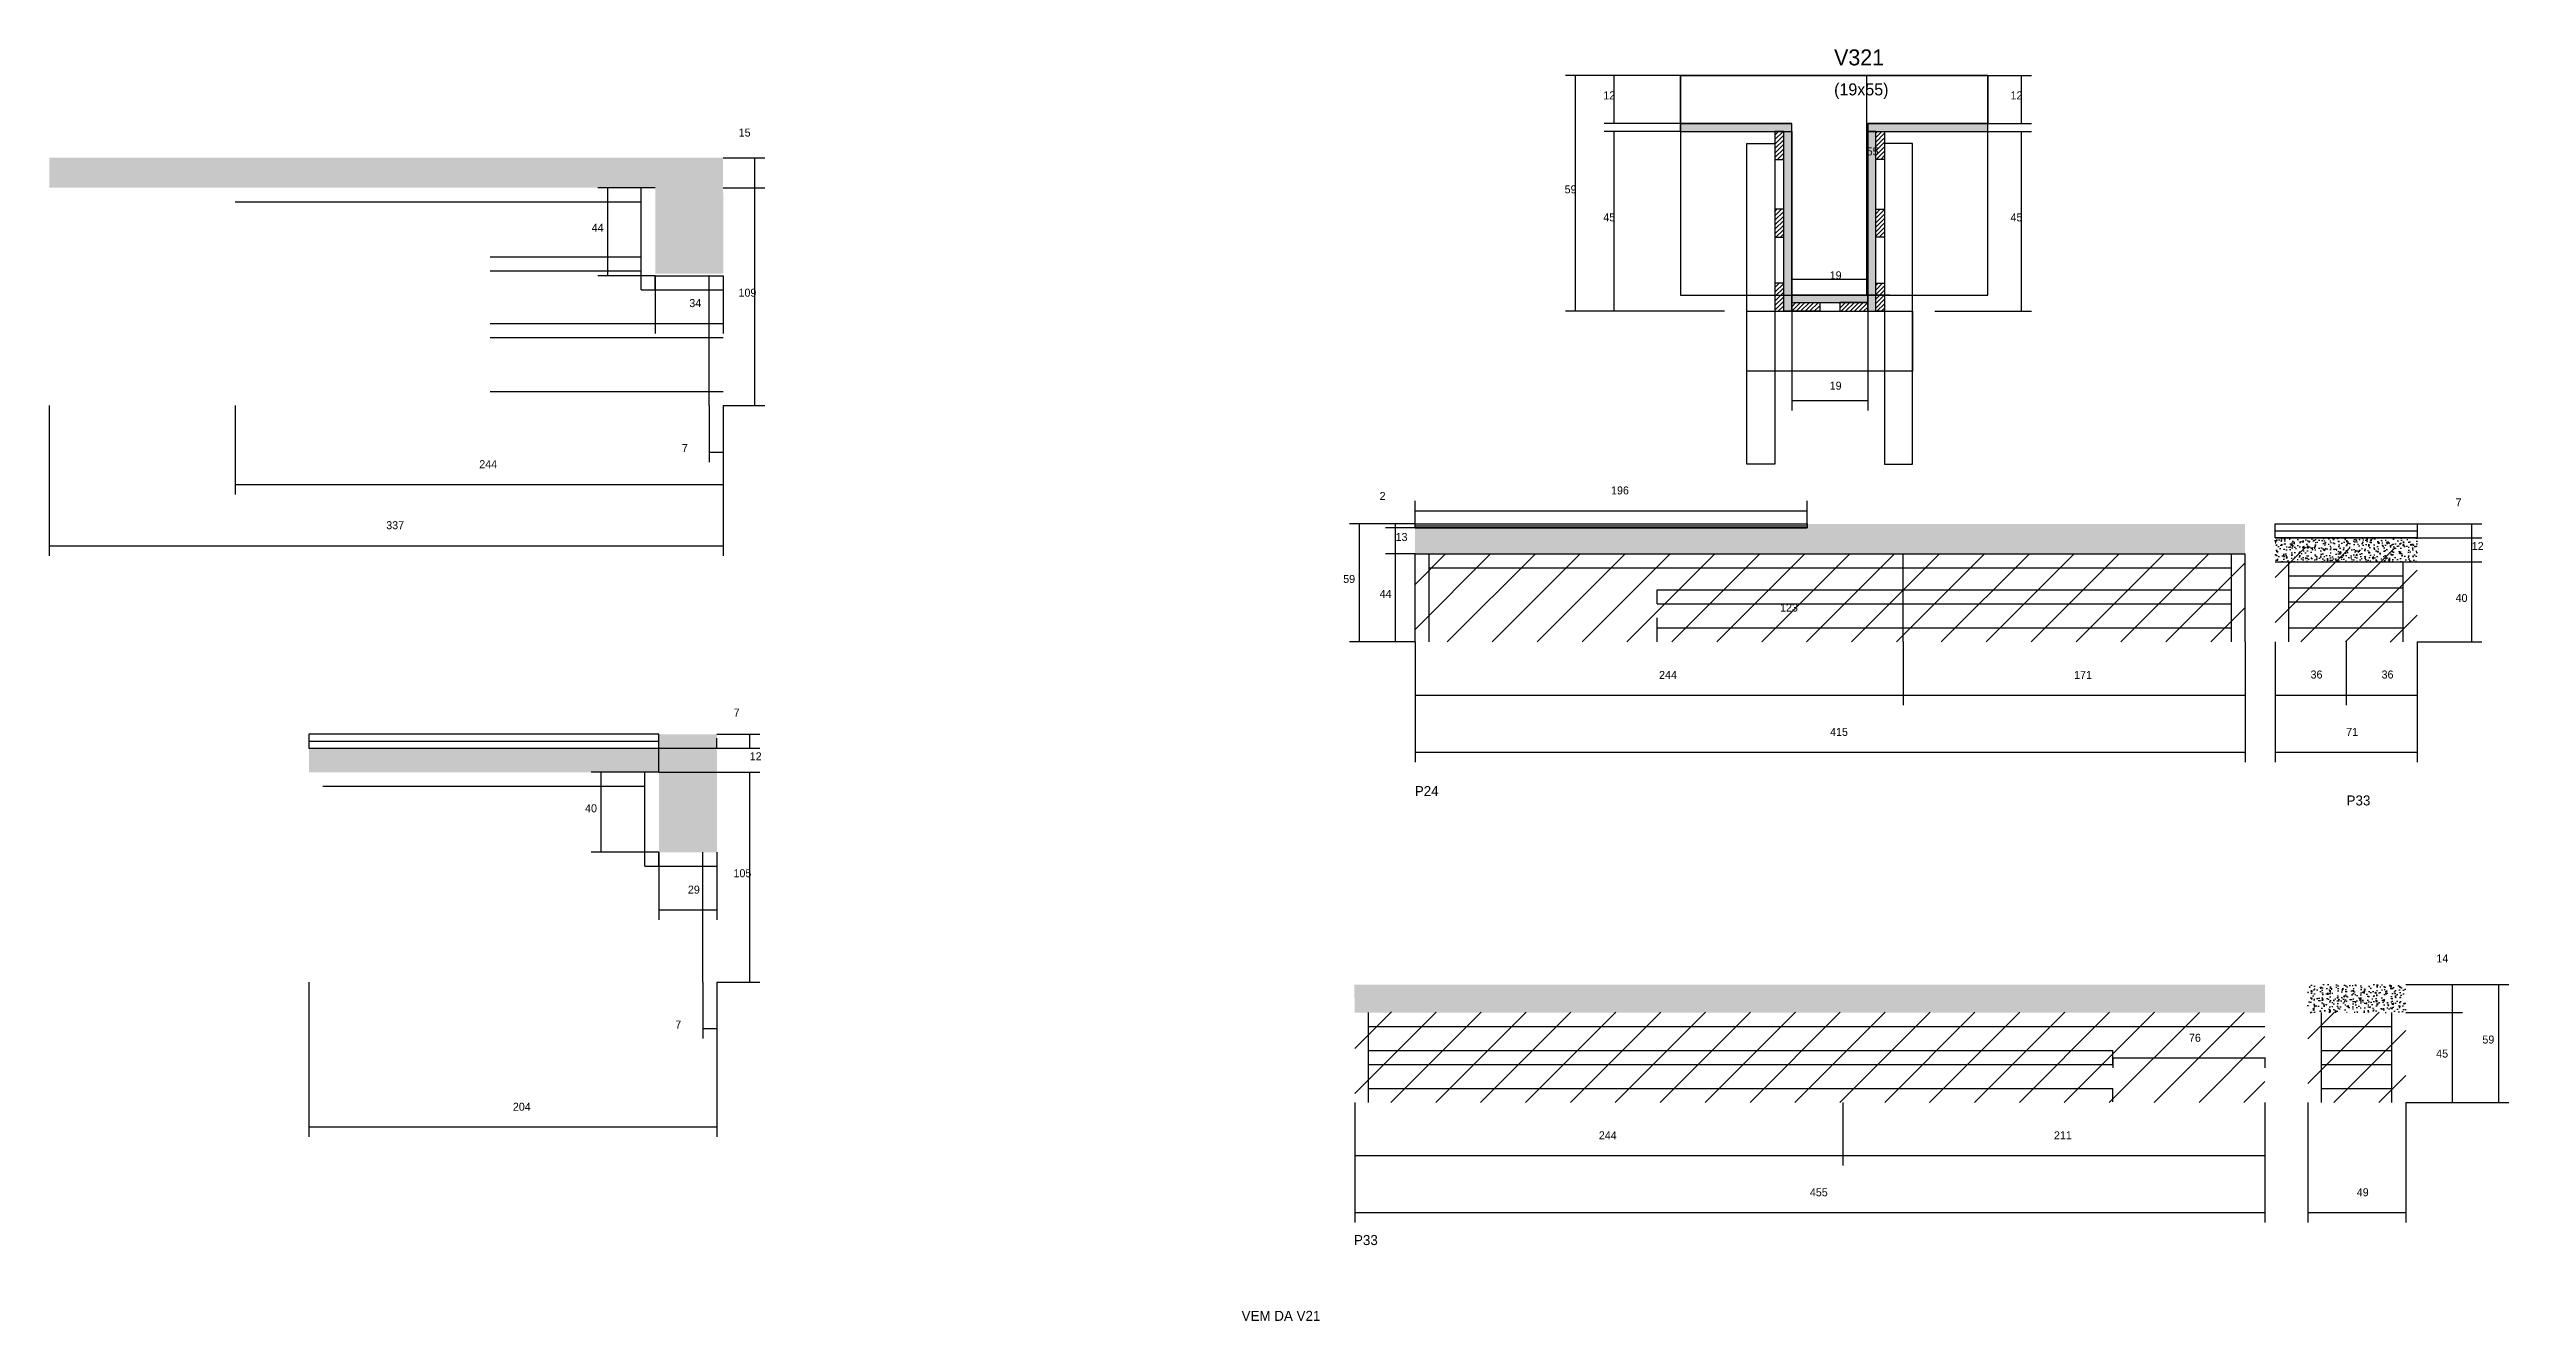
# Model space of a CAD drawing. Header units: metres. Extents: x 6146 to 7376, y 2215 to 3617.
# Drawn here: x 6146 to 7376, y 2980 to 3617 of the extents above; entities that cross this region are included whole.
import ezdxf

# ---------------------------------------------------------------- set-up
doc = ezdxf.new("R2010")
doc.units = ezdxf.units.M
for name, color, linetype in [('CONCRETO', 251, 'Continuous'), ('COTA', 241, 'Continuous'), ('Hachura', 253, 'Continuous'), ('Madeira', 126, 'Continuous'), ('NOMENCLATURA', 7, 'Continuous'), ('Painéis', 200, 'Continuous'), ('REAPROVEITAMENTO', 251, 'Continuous'), ('SARR_2.2x7', 40, 'Continuous'), ('SARR_3.5x7', 81, 'Continuous'), ('SARR_EDITAR', 141, 'Continuous'), ('Texto Seção', 7, 'Continuous')]:
    doc.layers.add(name, color=color, linetype=linetype)

msp = doc.modelspace()

# ---------------------------------------------------------------- hatches: boundary and pattern name
at = {"layer": 'COTA'}
h = msp.add_hatch(dxfattribs=at)
h.set_pattern_fill('AR-CONC', scale=0.03)
h.paths.add_polyline_path([(6145.9, 3547.3), (6448.9, 3547.3), (6448.9, 3547.3), (6448.9, 3504.3), (6448.9, 3504.3), (6482.9, 3504.3), (6482.9, 3504.3), (6482.8, 3562.3), (6482.8, 3562.3), (6145.9, 3562.3), (6145.9, 3562.3), (6145.9, 3547.3)])
h = msp.add_hatch(dxfattribs=at)
h.set_pattern_fill('AR-CONC', scale=0.03)
h.paths.add_polyline_path([(7024.7, 3377.1), (6828.7, 3377.1), (6828.7, 3377.1), (6828.7, 3364.1), (6828.7, 3364.1), (7243.7, 3364.1), (7243.7, 3364.1), (7243.7, 3379.1), (7243.7, 3379.1), (7024.7, 3379.1), (7024.7, 3379.1), (7024.7, 3377.1)])
h = msp.add_hatch(dxfattribs=at)
h.set_pattern_fill('AR-CONC', scale=0.03)
h.paths.add_polyline_path([(7329.7, 3360.1), (7329.7, 3372.1), (7329.7, 3372.1), (7258.7, 3372.1), (7258.7, 3372.1), (7258.7, 3360.1), (7258.7, 3360.1), (7329.7, 3360.1)])
h = msp.add_hatch(dxfattribs=at)
h.set_pattern_fill('AR-CONC', scale=0.03)
h.paths.add_polyline_path([(6450.7, 3214.9), (6450.7, 3254.9), (6450.7, 3254.9), (6275.7, 3254.9), (6275.7, 3254.9), (6275.7, 3266.9), (6275.7, 3266.9), (6450.7, 3266.9), (6450.7, 3266.9), (6450.7, 3273.9), (6450.7, 3273.9), (6479.7, 3273.9), (6479.7, 3273.9), (6479.7, 3214.9), (6479.7, 3214.9), (6450.7, 3214.9)])
h = msp.add_hatch(dxfattribs=at)
h.set_pattern_fill('AR-CONC', scale=0.03)
h.paths.add_polyline_path([(7253.6, 3134.7), (7253.6, 3148.7), (7253.6, 3148.7), (6798.3, 3148.7), (6798.3, 3148.7), (6798.6, 3134.7), (6798.6, 3134.7), (7253.6, 3134.7)])
h = msp.add_hatch(dxfattribs=at)
h.set_pattern_fill('AR-CONC', scale=0.03)
h.paths.add_polyline_path([(7324, 3134.7), (7324, 3148.7), (7324, 3148.7), (7275, 3148.7), (7275, 3148.7), (7275, 3134.7), (7275, 3134.7), (7324, 3134.7)])
at = {"layer": 'Hachura'}
h = msp.add_hatch(color=8, dxfattribs=at)
h.dxf.hatch_style = 1
h.paths.add_polyline_path([(7017, 3575.5), (7017, 3579.5), (7017, 3579.5), (6961.4, 3579.5), (6961.4, 3579.5), (6961.4, 3575.5), (6961.4, 3575.5), (7017, 3575.5)])
h = msp.add_hatch(color=8, dxfattribs=at)
h.dxf.hatch_style = 1
h.paths.add_polyline_path([(7115, 3575.5), (7115, 3579.5), (7115, 3579.5), (7055, 3579.5), (7055, 3579.5), (7055, 3575.5), (7055, 3575.5), (7115, 3575.5)])
h = msp.add_hatch(dxfattribs=at)
h.set_pattern_fill('ANSI31', scale=0.5)
h.paths.add_polyline_path([(7008.6, 3561.5), (7013, 3561.5), (7013, 3561.5), (7013, 3575.5), (7013, 3575.5), (7008.6, 3575.5), (7008.6, 3575.5), (7008.6, 3561.5)])
h = msp.add_hatch(color=8, dxfattribs=at)
h.dxf.hatch_style = 1
h.paths.add_polyline_path([(7013, 3575.5), (7017, 3575.5), (7017, 3575.5), (7017, 3485.5), (7017, 3485.5), (7013, 3485.5), (7013, 3485.5), (7013, 3575.5)])
h = msp.add_hatch(color=8, dxfattribs=at)
h.dxf.hatch_style = 1
h.paths.add_polyline_path([(7059, 3575.5), (7055, 3575.5), (7055, 3575.5), (7055, 3485.5), (7055, 3485.5), (7059, 3485.5), (7059, 3485.5), (7059, 3575.5)])
h = msp.add_hatch(dxfattribs=at)
h.set_pattern_fill('ANSI31', scale=0.5)
h.paths.add_polyline_path([(7063.4, 3561.5), (7059, 3561.5), (7059, 3561.5), (7059, 3575.5), (7059, 3575.5), (7063.4, 3575.5), (7063.4, 3575.5), (7063.4, 3561.5)])
h = msp.add_hatch(dxfattribs=at)
h.set_pattern_fill('ANSI31', scale=0.5)
h.paths.add_polyline_path([(7008.6, 3522.5), (7013, 3522.5), (7013, 3522.5), (7013, 3536.5), (7013, 3536.5), (7008.6, 3536.5), (7008.6, 3536.5), (7008.6, 3522.5)])
h = msp.add_hatch(dxfattribs=at)
h.set_pattern_fill('ANSI31', scale=0.5)
h.paths.add_polyline_path([(7063.4, 3522.5), (7059, 3522.5), (7059, 3522.5), (7059, 3536.5), (7059, 3536.5), (7063.4, 3536.5), (7063.4, 3536.5), (7063.4, 3522.5)])
h = msp.add_hatch(dxfattribs=at)
h.set_pattern_fill('ANSI31', scale=0.5)
h.paths.add_polyline_path([(7008.6, 3485.5), (7013, 3485.5), (7013, 3485.5), (7013, 3499.5), (7013, 3499.5), (7008.6, 3499.5), (7008.6, 3499.5), (7008.6, 3485.5)])
h = msp.add_hatch(color=8, dxfattribs=at)
h.dxf.hatch_style = 1
h.paths.add_polyline_path([(7055, 3489.9), (7055, 3493.5), (7055, 3493.5), (7017, 3493.5), (7017, 3493.5), (7017, 3489.9), (7017, 3489.9), (7055, 3489.9)])
h = msp.add_hatch(dxfattribs=at)
h.set_pattern_fill('ANSI31', scale=0.5)
h.paths.add_polyline_path([(7063.4, 3485.5), (7059, 3485.5), (7059, 3485.5), (7059, 3499.5), (7059, 3499.5), (7063.4, 3499.5), (7063.4, 3499.5), (7063.4, 3485.5)])
h = msp.add_hatch(dxfattribs=at)
h.set_pattern_fill('ANSI31', scale=0.5)
h.paths.add_polyline_path([(7017, 3485.5), (7017, 3489.9), (7017, 3489.9), (7031, 3489.9), (7031, 3489.9), (7031, 3485.5), (7031, 3485.5), (7017, 3485.5)])
h = msp.add_hatch(dxfattribs=at)
h.set_pattern_fill('ANSI31', scale=0.5)
h.paths.add_polyline_path([(7055, 3485.5), (7055, 3489.9), (7055, 3489.9), (7041, 3489.9), (7041, 3489.9), (7041, 3485.5), (7041, 3485.5), (7055, 3485.5)])
at = {"layer": 'REAPROVEITAMENTO'}
h = msp.add_hatch(dxfattribs=at)
h.set_pattern_fill('ANSI31', scale=5)
h.paths.add_polyline_path([(7243.7, 3320.1), (7243.7, 3364.1), (7243.7, 3364.1), (6828.7, 3364.1), (6828.7, 3364.1), (6828.7, 3320.1), (6828.7, 3320.1), (7243.7, 3320.1)])
h = msp.add_hatch(dxfattribs=at)
h.set_pattern_fill('ANSI31', scale=5)
h.paths.add_polyline_path([(7329.7, 3320), (7329.7, 3367.2), (7329.7, 3367.2), (7258.7, 3367.3), (7258.7, 3367.3), (7258.7, 3320.2), (7258.7, 3320.2), (7329.7, 3320)])
h = msp.add_hatch(dxfattribs=at)
h.set_pattern_fill('ANSI31', scale=5)
h.paths.add_polyline_path([(7253.6, 3089.7), (7253.6, 3134.8), (7253.6, 3134.8), (6798.6, 3135), (6798.6, 3135), (6798.6, 3089.8), (6798.6, 3089.8), (7253.6, 3089.7)])
h = msp.add_hatch(dxfattribs=at)
h.set_pattern_fill('ANSI31', scale=5)
h.paths.add_polyline_path([(7324, 3089.7), (7324, 3134.8), (7324, 3134.8), (7275, 3135), (7275, 3135), (7275, 3089.8), (7275, 3089.8), (7324, 3089.7)])

# ---------------------------------------------------------------- linework, layer by layer
at = {"layer": 'CONCRETO'}
for points in [[(6961.4, 3579.5), (6961.4, 3603.5), (7115, 3603.5), (7115, 3579.5), (7055, 3579.5), (7055, 3493.5), (7017, 3493.5), (7017, 3579.5)], [(6961.4, 3493.5), (7115, 3493.5), (7115, 3603.5), (6961.4, 3603.5)]]:
    msp.add_lwpolyline(points, close=True, dxfattribs=at)
at = {"layer": 'COTA'}
for p, q in [((6961.4, 3603.5), (6904, 3603.5)), ((6909, 3485.5), (6909, 3603.5)), ((6961.4, 3603.5), (6923.3, 3603.5)), ((6928.3, 3579.5), (6928.3, 3603.5)), ((7066, 3603.5), (7049.5, 3603.5)), ((7054.5, 3493.5), (7054.5, 3603.5)), ((7115, 3603.5), (7136.9, 3603.5)), ((7131.9, 3579.5), (7131.9, 3603.5)), ((6961.4, 3579.5), (6923.3, 3579.5)), ((7115, 3579.5), (7136.9, 3579.5)), ((6961.4, 3575.5), (6923.3, 3575.5)), ((6928.3, 3485.5), (6928.3, 3575.5)), ((7115, 3575.5), (7136.9, 3575.5)), ((7131.9, 3485.5), (7131.9, 3575.5)), ((6482.9, 3562.3), (6503.7, 3562.3)), ((6498.7, 3547.3), (6498.7, 3562.3)), ((6482.9, 3547.3), (6503.7, 3547.3)), ((6482.9, 3547.3), (6503.7, 3547.3)), ((6498.7, 3438.3), (6498.7, 3547.3)), ((7017, 3485.5), (7017, 3506.5)), ((7055, 3485.5), (7055, 3506.5)), ((7017, 3501.5), (7055, 3501.5)), ((7066, 3493.5), (7049.5, 3493.5)), ((6983.4, 3485.5), (6904, 3485.5)), ((6983.4, 3485.5), (6923.3, 3485.5)), ((7017, 3485.5), (7017, 3435.8)), ((7055, 3485.5), (7055, 3435.8)), ((7088.6, 3485.5), (7136.9, 3485.5)), ((6145.9, 3438.3), (6145.9, 3363.2)), ((6238.9, 3438.3), (6238.9, 3393.9)), ((6475.9, 3438.3), (6475.9, 3410.1)), ((6482.9, 3438.3), (6482.9, 3393.9)), ((6482.9, 3438.3), (6482.9, 3363.2)), ((6482.9, 3438.3), (6503.7, 3438.3)), ((6482.9, 3438.3), (6482.9, 3410.1)), ((7017, 3440.8), (7055, 3440.8)), ((6475.9, 3415.1), (6482.9, 3415.1)), ((6238.9, 3398.9), (6482.9, 3398.9)), ((6828.7, 3379.1), (6828.7, 3390.7)), ((6828.7, 3385.7), (7024.7, 3385.7)), ((7024.7, 3379.1), (7024.7, 3390.7)), ((6828.7, 3379.1), (6796, 3379.1)), ((6801, 3320.1), (6801, 3379.1)), ((6828.7, 3379.1), (6814, 3379.1)), ((6828.7, 3377.1), (6814, 3377.1)), ((6828.7, 3377.1), (6814, 3377.1)), ((6819, 3377.1), (6819, 3379.1)), ((6819, 3364.1), (6819, 3377.1)), ((7329.7, 3379.1), (7362, 3379.1)), ((7329.7, 3372.1), (7362, 3372.1)), ((7329.7, 3372.1), (7362, 3372.1)), ((7357, 3372.1), (7357, 3379.1)), ((7357, 3360.1), (7357, 3372.1)), ((6145.9, 3368.2), (6482.9, 3368.2)), ((6828.7, 3364.1), (6814, 3364.1)), ((6828.7, 3364.1), (6814, 3364.1)), ((6819, 3320.1), (6819, 3364.1)), ((7329.7, 3360.1), (7362, 3360.1)), ((7329.7, 3360.1), (7362, 3360.1)), ((7357, 3320.1), (7357, 3360.1)), ((6828.7, 3320.1), (6796, 3320.1)), ((6828.7, 3320.1), (6814, 3320.1)), ((6828.7, 3320.1), (6828.7, 3288.5)), ((6828.7, 3320.1), (6828.7, 3260)), ((6949.7, 3327.1), (6949.7, 3332.1)), ((6949.7, 3327.1), (7072.7, 3327.1)), ((7072.7, 3327.1), (7072.7, 3332.1)), ((7072.7, 3320.1), (7072.7, 3288.5)), ((7072.7, 3320.1), (7072.7, 3288.5)), ((7243.7, 3320.1), (7243.7, 3288.5)), ((7243.7, 3320.1), (7243.7, 3260)), ((7258.7, 3320.1), (7258.7, 3288.5)), ((7258.7, 3320.1), (7258.7, 3260)), ((7294.2, 3320.1), (7294.2, 3288.5)), ((7294.2, 3320.1), (7294.2, 3288.5)), ((7329.7, 3320.1), (7329.7, 3288.5)), ((7329.7, 3320.1), (7329.7, 3260)), ((7329.7, 3320.1), (7362, 3320.1)), ((6828.7, 3293.5), (7072.7, 3293.5)), ((7072.7, 3293.5), (7243.7, 3293.5)), ((7258.7, 3293.5), (7294.2, 3293.5)), ((7294.2, 3293.5), (7329.7, 3293.5)), ((6450.7, 3254.9), (6450.7, 3271.9)), ((6479.7, 3273.9), (6501.1, 3273.9)), ((6479.7, 3266.9), (6479.7, 3271.9)), ((6496.1, 3266.9), (6496.1, 3273.9)), ((6450.7, 3266.9), (6479.7, 3266.9)), ((6479.7, 3266.9), (6501.1, 3266.9)), ((6828.7, 3265), (7243.7, 3265)), ((7258.7, 3265), (7329.7, 3265)), ((6450.7, 3254.9), (6501.1, 3254.9)), ((6496.1, 3149.9), (6496.1, 3254.9)), ((6275.7, 3149.9), (6275.7, 3072.5)), ((6472.7, 3149.9), (6472.7, 3121.7)), ((6479.7, 3149.9), (6479.7, 3072.5)), ((6479.7, 3149.9), (6501.1, 3149.9)), ((6479.7, 3149.9), (6479.7, 3121.7)), ((7324, 3148.7), (7352.4, 3148.7)), ((7324, 3148.7), (7375.5, 3148.7)), ((7347.4, 3134.7), (7347.4, 3148.7)), ((7370.5, 3089.7), (7370.5, 3148.7)), ((6472.7, 3126.7), (6479.7, 3126.7)), ((7324, 3134.7), (7352.4, 3134.7)), ((7324, 3134.7), (7352.4, 3134.7)), ((7347.4, 3089.7), (7347.4, 3134.7)), ((7177.6, 3112.2), (7177.6, 3107)), ((7177.6, 3112), (7253.6, 3112)), ((7253.6, 3112.2), (7253.6, 3107)), ((6798.6, 3089.7), (6798.6, 3058.2)), ((6798.6, 3089.7), (6798.6, 3029.7)), ((7042.6, 3089.7), (7042.6, 3058.2)), ((7042.6, 3089.7), (7042.6, 3058.2)), ((7253.6, 3089.7), (7253.6, 3058.2)), ((7253.6, 3089.7), (7253.6, 3029.7)), ((7275, 3089.7), (7275, 3029.7)), ((7324, 3089.7), (7352.4, 3089.7)), ((7324, 3089.7), (7375.5, 3089.7)), ((7324, 3089.7), (7324, 3029.7)), ((6275.7, 3077.5), (6479.7, 3077.5)), ((6798.6, 3063.2), (7042.6, 3063.2)), ((7042.6, 3063.2), (7253.6, 3063.2)), ((6798.6, 3034.7), (7253.6, 3034.7)), ((7275, 3034.7), (7324, 3034.7))]:
    msp.add_line(p, q, dxfattribs=at)
at = {"layer": 'Madeira'}
for points in [[(7008.6, 3561.5), (7013, 3561.5), (7013, 3575.5), (7008.6, 3575.5)], [(7063.4, 3561.5), (7059, 3561.5), (7059, 3575.5), (7063.4, 3575.5)], [(7008.6, 3522.5), (7013, 3522.5), (7013, 3536.5), (7008.6, 3536.5)], [(7063.4, 3522.5), (7059, 3522.5), (7059, 3536.5), (7063.4, 3536.5)], [(7008.6, 3485.5), (7013, 3485.5), (7013, 3499.5), (7008.6, 3499.5)], [(7063.4, 3485.5), (7059, 3485.5), (7059, 3499.5), (7063.4, 3499.5)], [(7017, 3485.5), (7017, 3489.9), (7031, 3489.9), (7031, 3485.5)], [(7055, 3485.5), (7055, 3489.9), (7041, 3489.9), (7041, 3485.5)]]:
    msp.add_lwpolyline(points, close=True, dxfattribs=at)
at = {"layer": 'Painéis'}
for p, q in [((6961.4, 3579.5), (7017, 3579.5)), ((6961.4, 3575.5), (6961.4, 3579.5)), ((7017, 3575.5), (7017, 3579.5)), ((7055, 3579.5), (7115, 3579.5)), ((7055, 3575.5), (7055, 3579.5)), ((7115, 3575.5), (7115, 3579.5)), ((7017, 3485.5), (7017, 3575.5)), ((7055, 3485.5), (7055, 3575.5)), ((6448.9, 3547.3), (6420.1, 3547.3)), ((6425.1, 3503.3), (6425.1, 3547.3)), ((6448.9, 3503.3), (6420.1, 3503.3)), ((6448.9, 3503.3), (6482.9, 3503.3)), ((6448.9, 3503.3), (6448.9, 3474.4)), ((6482.9, 3503.3), (6482.9, 3474.4)), ((7017, 3493.5), (7055, 3493.5)), ((7017, 3489.9), (7017, 3493.5)), ((7055, 3489.9), (7055, 3493.5)), ((6448.9, 3479.4), (6482.9, 3479.4)), ((6828.7, 3379.1), (7024.7, 3379.1)), ((6828.7, 3377.1), (7024.7, 3377.1)), ((7258.7, 3379.1), (7329.7, 3379.1)), ((7258.7, 3372.1), (7329.7, 3372.1)), ((6828.7, 3364.1), (7243.7, 3364.1)), ((6828.7, 3320.1), (6828.7, 3364.1)), ((7072.7, 3320.1), (7072.7, 3364.1)), ((7243.7, 3320.1), (7243.7, 3364.1)), ((7258.7, 3360.1), (7329.7, 3360.1)), ((6450.7, 3254.9), (6416.9, 3254.9)), ((6421.9, 3214.9), (6421.9, 3254.9)), ((6450.7, 3214.9), (6416.9, 3214.9)), ((6450.7, 3214.9), (6450.7, 3181.1)), ((6479.7, 3214.9), (6479.7, 3181.1)), ((6450.7, 3186.1), (6479.7, 3186.1))]:
    msp.add_line(p, q, dxfattribs=at)
for points in [[(7017, 3575.5), (7017, 3579.5), (6961.4, 3579.5), (6961.4, 3575.5)], [(7115, 3575.5), (7115, 3579.5), (7055, 3579.5), (7055, 3575.5)], [(7013, 3575.5), (7017, 3575.5), (7017, 3485.5), (7013, 3485.5)], [(7059, 3575.5), (7055, 3575.5), (7055, 3485.5), (7059, 3485.5)], [(7055, 3489.9), (7055, 3493.5), (7017, 3493.5), (7017, 3489.9)], [(6828.7, 3379.1), (7024.7, 3379.1), (7024.7, 3377.1), (6828.7, 3377.1)], [(7329.7, 3372.1), (7258.7, 3372.1), (7258.7, 3379.1), (7329.7, 3379.1)], [(6275.7, 3266.9), (6450.7, 3266.9), (6450.7, 3273.9), (6275.7, 3273.9)]]:
    msp.add_lwpolyline(points, close=True, dxfattribs=at)
at = {"layer": 'SARR_2.2x7'}
for p, q in [((6441.9, 3496.3), (6441.9, 3547.3)), ((6238.9, 3540.3), (6441.9, 3540.3)), ((6366.4, 3512.7), (6441.9, 3512.7)), ((6366.4, 3505.7), (6441.9, 3505.7)), ((6441.9, 3496.3), (6448.9, 3496.3)), ((6448.9, 3496.3), (6448.9, 3503.3)), ((6448.9, 3496.3), (6482.9, 3496.3)), ((6475.9, 3438.3), (6475.9, 3503.3)), ((6366.4, 3479.4), (6482.9, 3479.4)), ((6366.4, 3472.4), (6482.9, 3472.4)), ((6366.4, 3445.3), (6482.9, 3445.3)), ((7258.7, 3375.6), (7329.7, 3375.6)), ((6835.7, 3320.1), (6835.7, 3364.1)), ((6835.7, 3357.1), (7072.7, 3357.1)), ((7072.7, 3357.1), (7236.8, 3357.1)), ((7236.8, 3320.1), (7236.8, 3364.1)), ((7265.6, 3320.1), (7265.6, 3360.1)), ((7322.7, 3320.1), (7322.7, 3360.1)), ((6949.7, 3346.1), (7072.7, 3346.1)), ((6949.7, 3339.1), (6949.7, 3346.1)), ((7072.7, 3346.1), (7236.8, 3346.1)), ((7265.6, 3353.1), (7294.2, 3353.1)), ((7265.6, 3347.1), (7294.2, 3347.1)), ((7294.2, 3353.1), (7322.7, 3353.1)), ((7294.2, 3347.1), (7322.7, 3347.1)), ((6949.7, 3339.1), (7072.7, 3339.1)), ((7072.7, 3339.1), (7236.8, 3339.1)), ((7265.6, 3340.1), (7294.2, 3340.1)), ((7294.2, 3340.1), (7322.7, 3340.1)), ((6949.7, 3327.1), (7072.7, 3327.1)), ((6949.7, 3320.1), (6949.7, 3327.1)), ((7072.7, 3327.1), (7236.8, 3327.1)), ((7265.6, 3327.1), (7294.2, 3327.1)), ((7294.2, 3327.1), (7322.7, 3327.1)), ((6275.7, 3270.4), (6450.7, 3270.4)), ((6282.7, 3247.9), (6443.7, 3247.9)), ((6443.7, 3207.9), (6443.7, 3254.9)), ((6450.7, 3207.9), (6450.7, 3214.9)), ((6472.7, 3149.9), (6472.7, 3214.9)), ((6443.7, 3207.9), (6450.7, 3207.9)), ((6450.7, 3207.9), (6479.7, 3207.9)), ((6805.5, 3089.7), (6805.5, 3134.7)), ((6805.5, 3127.7), (7042.6, 3127.7)), ((7042.6, 3127.7), (7253.6, 3127.7)), ((7281.9, 3089.7), (7281.9, 3134.7)), ((7281.9, 3127.7), (7317, 3127.7)), ((7317, 3089.7), (7317, 3134.7)), ((6805.5, 3115.7), (7042.6, 3115.7)), ((7042.6, 3115.7), (7177.6, 3115.7)), ((7177.6, 3108.7), (7177.6, 3115.7)), ((7281.9, 3115.7), (7317, 3115.7)), ((6805.5, 3108.7), (7042.6, 3108.7)), ((7042.6, 3108.7), (7177.6, 3108.7)), ((7281.9, 3108.7), (7317, 3108.7)), ((6805.5, 3096.7), (7042.6, 3096.7)), ((7042.6, 3096.7), (7177.6, 3096.7)), ((7177.6, 3090), (7177.6, 3096.7)), ((7281.9, 3096.7), (7317, 3096.7))]:
    msp.add_line(p, q, dxfattribs=at)
at = {"layer": 'SARR_3.5x7'}
for points in [[(6994.6, 3569.5), (7008.6, 3569.5), (7008.6, 3409), (6994.6, 3409)], [(7077.4, 3569.5), (7063.4, 3569.5), (7063.4, 3409), (7077.4, 3409)], [(6994.6, 3485.5), (7077.4, 3485.5), (7077.4, 3455.5), (6994.6, 3455.5)]]:
    msp.add_lwpolyline(points, close=True, dxfattribs=at)
at = {"layer": 'SARR_EDITAR'}
msp.add_line((6828.7, 3378.1), (7024.7, 3378.1), dxfattribs=at)

# ---------------------------------------------------------------- texts
at = {"layer": 'COTA'}
for s, p in [('12', (6922.8, 3591.5)), ('12', (7126.4, 3591.5)), ('15', (6490.6, 3572.9)), ('55', (7054.5, 3563.5)), ('59', (6903.5, 3544.5)), ('45', (6922.8, 3530.5)), ('45', (7126.4, 3530.5)), ('19', (7036, 3501.5)), ('109', (6490.5, 3492.8)), ('19', (7036, 3446.3)), ('7', (6462.2, 3415.1)), ('244', (6360.9, 3407)), ('2', (6811, 3391.1)), ('196', (6926.7, 3393.9)), ('7', (7348.9, 3387.9)), ('337', (6314.4, 3376.5)), ('13', (6819, 3370.6)), ('12', (7357, 3366.1)), ('59', (6792.8, 3349.6)), ('44', (6811, 3342.1)), ('123', (7011.2, 3335.3)), ('40', (7348.9, 3340.1)), ('244', (6950.7, 3301.6)), ('171', (7158.2, 3301.6)), ('36', (7276.4, 3301.8)), ('36', (7311.9, 3301.8)), ('7', (6488.1, 3282.8)), ('415', (7036.2, 3273.1)), ('71', (7294.2, 3273.1)), ('12', (6496.1, 3260.9)), ('105', (6488, 3202.4)), ('14', (7339.3, 3159.8)), ('7', (6458.9, 3126.7)), ('76', (7215.6, 3120.1)), ('59', (7362.3, 3119.2)), ('45', (7339.2, 3112.2)), ('204', (6377.7, 3085.6)), ('244', (6920.6, 3071.3)), ('211', (7148.1, 3071.3)), ('455', (7026.1, 3042.8)), ('49', (7299.5, 3042.8))]:
    msp.add_text(s, height=4, dxfattribs=at).set_placement(p)
at = {"layer": 'NOMENCLATURA'}
for s, p in [('P24', (6828.6, 3243)), ('P33', (7294.4, 3238.3)), ('P33', (6798.2, 3018.4))]:
    msp.add_text(s, height=5, dxfattribs=at).set_placement(p)
at = {"layer": 'Painéis'}
for s, p in [('44', (6417.1, 3525.3)), ('34', (6465.9, 3487.6)), ('40', (6413.8, 3234.9)), ('29', (6465.2, 3194.2))]:
    msp.add_text(s, height=4, dxfattribs=at).set_placement(p)
at = {"layer": 'Texto Seção'}
for s, height, p in [('V321', 8, (7038.2, 3608.5)), ('(19x55)', 6, (7038.2, 3593.5)), ('VEM DA V21', 5, (6742, 2980.5))]:
    msp.add_text(s, height=height, dxfattribs=at).set_placement(p)

doc.saveas('drawing.dxf')
